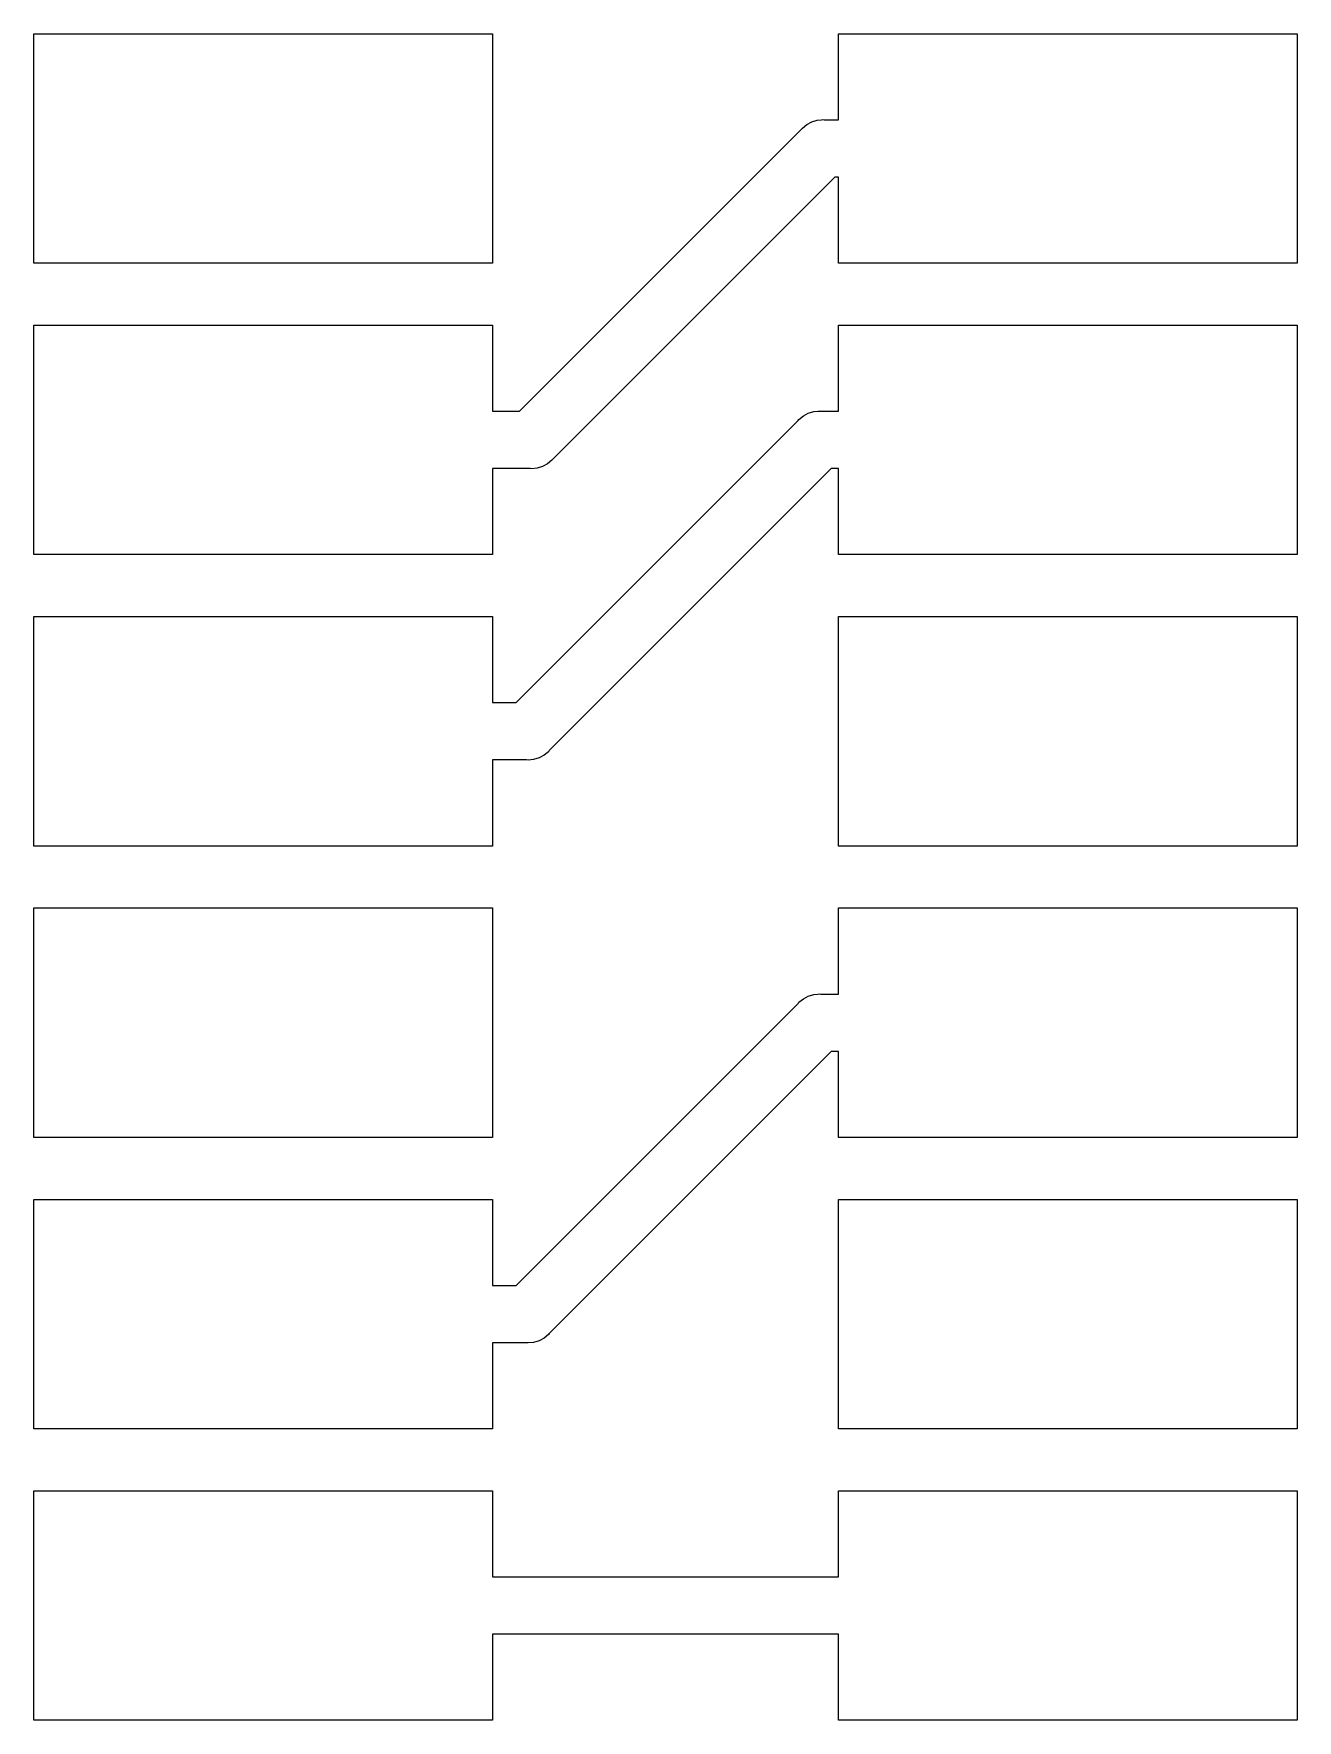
# Model space of a CAD drawing. Extents: x 0 to 11, y 0.1 to 14.8.
import ezdxf

# ---------------------------------------------------------------- set-up
doc = ezdxf.new("R2010")
doc.units = 0
doc.layers.add('BLACK', color=7, linetype='CONTINUOUS')

msp = doc.modelspace()

# ---------------------------------------------------------------- linework, layer by layer
at = {"layer": 'BLACK', "linetype": 'CONTINUOUS'}
for p, q in [((0.016, 12.783), (0.016, 14.783)), ((0.016, 14.783), (4.016, 14.783)), ((4.016, 14.783), (4.016, 12.783)), ((7.033, 14.033), (7.033, 14.783)), ((7.033, 14.783), (11.033, 14.783)), ((11.033, 14.783), (11.033, 12.783)), ((6.71837, 13.9606), (6.75644, 13.9919)), ((6.75644, 13.9919), (6.79987, 14.0151)), ((6.79987, 14.0151), (6.84699, 14.0294)), ((6.84699, 14.0294), (6.88373, 14.033)), ((6.88373, 14.033), (6.896, 14.0342)), ((6.88373, 14.033), (6.88373, 14.033)), ((6.896, 14.0342), (6.90827, 14.033)), ((6.90827, 14.033), (7.033, 14.033)), ((4.25245, 11.493), (6.71054, 13.9511)), ((6.71054, 13.9511), (6.71837, 13.9606)), ((6.99955, 13.533), (4.54147, 11.0749)), ((7.033, 13.533), (6.99955, 13.533)), ((7.033, 12.783), (7.033, 13.533)), ((4.016, 12.783), (0.016, 12.783)), ((11.033, 12.783), (7.033, 12.783)), ((0.016, 10.243), (0.016, 12.243)), ((0.016, 12.243), (4.016, 12.243)), ((4.016, 12.243), (4.016, 11.493)), ((7.033, 11.493), (7.033, 12.243)), ((7.033, 12.243), (11.033, 12.243)), ((11.033, 12.243), (11.033, 10.243)), ((4.016, 11.493), (4.25245, 11.493)), ((6.72643, 11.4519), (6.76986, 11.4751)), ((6.76986, 11.4751), (6.81699, 11.4894)), ((6.81699, 11.4894), (6.85372, 11.493)), ((6.85372, 11.493), (6.866, 11.4942)), ((6.85372, 11.493), (6.85372, 11.493)), ((6.866, 11.4942), (6.87827, 11.493)), ((6.87827, 11.493), (7.033, 11.493)), ((4.22245, 8.953), (6.68054, 11.4111)), ((6.68054, 11.4111), (6.68837, 11.4206)), ((6.68837, 11.4206), (6.72643, 11.4519)), ((4.49556, 11.0341), (4.45213, 11.0109)), ((4.53363, 11.0654), (4.49556, 11.0341)), ((4.54147, 11.0749), (4.53363, 11.0654)), ((4.34373, 10.993), (4.016, 10.993)), ((4.016, 10.993), (4.016, 10.243)), ((4.356, 10.9918), (4.34373, 10.993)), ((4.40501, 10.9966), (4.356, 10.9918)), ((4.45213, 11.0109), (4.40501, 10.9966)), ((6.96955, 10.993), (4.51146, 8.53491)), ((7.033, 10.993), (6.96955, 10.993)), ((7.033, 10.243), (7.033, 10.993)), ((4.016, 10.243), (0.016, 10.243)), ((11.033, 10.243), (7.033, 10.243)), ((0.016, 7.703), (0.016, 9.703)), ((0.016, 9.703), (4.016, 9.703)), ((4.016, 9.703), (4.016, 8.953)), ((7.033, 7.703), (7.033, 9.703)), ((7.033, 9.703), (11.033, 9.703)), ((11.033, 9.703), (11.033, 7.703)), ((4.016, 8.953), (4.22245, 8.953)), ((4.51146, 8.53491), (4.50363, 8.52537)), ((4.31372, 8.453), (4.016, 8.453)), ((4.016, 8.453), (4.016, 7.703)), ((4.326, 8.45179), (4.31372, 8.453)), ((4.37501, 8.45662), (4.326, 8.45179)), ((4.42213, 8.47091), (4.37501, 8.45662)), ((4.46556, 8.49413), (4.42213, 8.47091)), ((4.50363, 8.52537), (4.46556, 8.49413)), ((4.016, 7.703), (0.016, 7.703)), ((11.033, 7.703), (7.033, 7.703)), ((0.016, 5.163), (0.016, 7.163)), ((0.016, 7.163), (4.016, 7.163)), ((4.016, 7.163), (4.016, 5.163)), ((7.033, 6.413), (7.033, 7.163)), ((7.033, 7.163), (11.033, 7.163)), ((11.033, 7.163), (11.033, 5.163)), ((4.22245, 3.873), (6.68054, 6.3311)), ((6.68054, 6.3311), (6.68837, 6.34063)), ((6.68837, 6.34063), (6.72643, 6.37187)), ((6.72643, 6.37187), (6.76986, 6.39509)), ((6.76986, 6.39509), (6.81699, 6.40938)), ((6.81699, 6.40938), (6.85372, 6.413)), ((6.85372, 6.413), (6.866, 6.41421)), ((6.85372, 6.413), (6.85372, 6.413)), ((6.866, 6.41421), (6.87827, 6.413)), ((6.87827, 6.413), (7.033, 6.413)), ((6.96955, 5.913), (4.51146, 3.45491)), ((7.033, 5.913), (6.96955, 5.913)), ((7.033, 5.163), (7.033, 5.913)), ((4.016, 5.163), (0.016, 5.163)), ((11.033, 5.163), (7.033, 5.163)), ((0.016, 2.623), (0.016, 4.623)), ((0.016, 4.623), (4.016, 4.623)), ((4.016, 4.623), (4.016, 3.873)), ((7.033, 2.623), (7.033, 4.623)), ((7.033, 4.623), (11.033, 4.623)), ((11.033, 4.623), (11.033, 2.623)), ((4.016, 3.873), (4.22245, 3.873)), ((4.42213, 3.39091), (4.37501, 3.37662)), ((4.46556, 3.41413), (4.42213, 3.39091)), ((4.50363, 3.44537), (4.46556, 3.41413)), ((4.51146, 3.45491), (4.50363, 3.44537)), ((4.31372, 3.373), (4.016, 3.373)), ((4.016, 3.373), (4.016, 2.623)), ((4.326, 3.37179), (4.31372, 3.373)), ((4.37501, 3.37662), (4.326, 3.37179)), ((4.016, 2.623), (0.016, 2.623)), ((11.033, 2.623), (7.033, 2.623)), ((0.016, 0.083), (0.016, 2.083)), ((0.016, 2.083), (4.016, 2.083)), ((4.016, 2.083), (4.016, 1.333)), ((7.033, 1.333), (7.033, 2.083)), ((7.033, 2.083), (11.033, 2.083)), ((11.033, 2.083), (11.033, 0.083)), ((4.016, 1.333), (7.033, 1.333)), ((7.033, 0.833), (4.016, 0.833)), ((4.016, 0.833), (4.016, 0.083)), ((7.033, 0.083), (7.033, 0.833)), ((4.016, 0.083), (0.016, 0.083)), ((11.033, 0.083), (7.033, 0.083))]:
    msp.add_line(p, q, dxfattribs=at)

doc.saveas('drawing.dxf')
